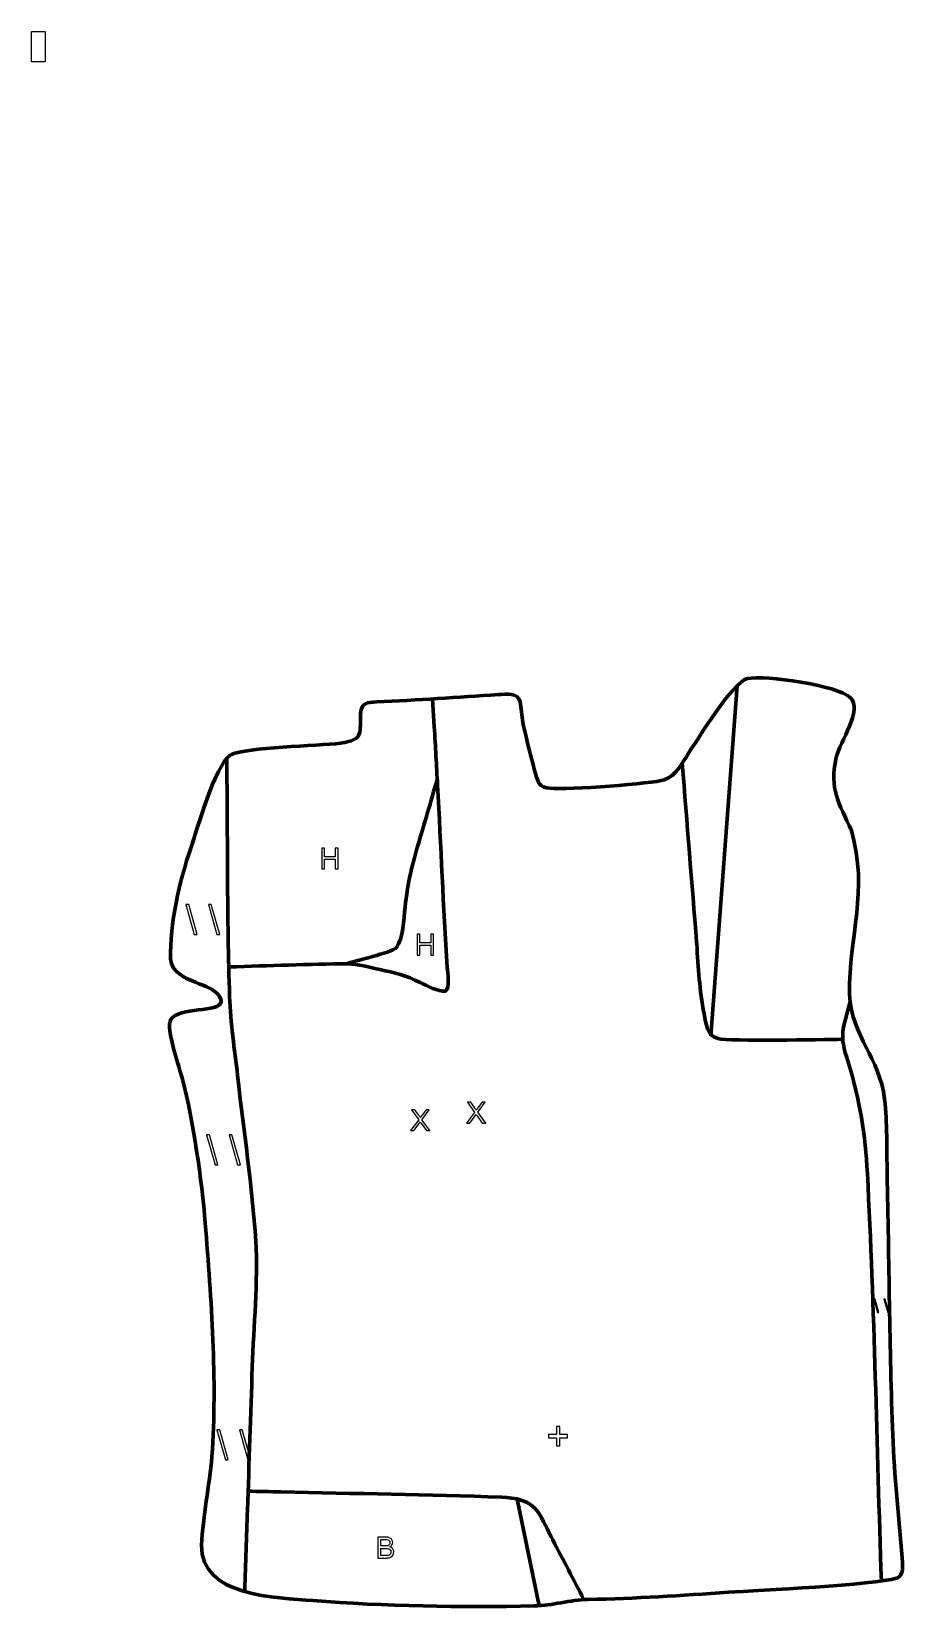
# Model space of a CAD drawing. Header units: millimetres. Extents: x -742 to 17, y 99 to 1470.
import ezdxf

# ---------------------------------------------------------------- set-up
doc = ezdxf.new("R2010")
doc.units = ezdxf.units.MM
doc.header["$MEASUREMENT"] = 0
doc.header["$XCLIPFRAME"] = 0
for name, color, linetype in [('layer 1', 7, 'Continuous'), ('layer 2', 7, 'Continuous'), ('layer 3', 7, 'Continuous')]:
    doc.layers.add(name, color=color, linetype=linetype)
picture_1 = doc.add_image_def('image1.jpg', size_in_pixel=(45719, 101599))

msp = doc.modelspace()

# ---------------------------------------------------------------- linework, layer by layer
at = {"layer": 'layer 2', "color": 142, "lineweight": 158}
for points in [[(-150.4343, 596.4791), (-150.4343, 596.4791), (-127.5657, 901.1853), (-127.5657, 901.1853)], [(-318.9172, 193.5826), (-318.9172, 193.5826), (-299.8389, 100.7254), (-299.8389, 100.7254)]]:
    msp.add_open_spline(points, degree=3, dxfattribs=at)
for points, knots in [([(-569.5693, 656.5494), (-535.1464, 657.5769), (-500.3616, 659.0671), (-465.9523, 659.2464), (-465.9523, 659.2464), (-458.4113, 659.2857), (-446.5079, 655.8871), (-438.5971, 654.2461), (-438.5971, 654.2461), (-425.3485, 651.4978), (-415.7026, 649.013), (-403.3776, 643.1011), (-403.3776, 643.1011), (-397.7516, 640.2829), (-387.6348, 634.6552), (-381.3261, 635.6065), (-381.3261, 635.6065), (-377.2636, 637.5572), (-379.5029, 652.0581), (-379.7799, 656.1331), (-379.7799, 656.1331), (-383.3271, 708.9363), (-385.2672, 761.8165), (-388.2082, 814.6528), (-388.2082, 814.6528), (-389.1566, 831.6252), (-390.1109, 848.5972), (-391.0615, 865.5694), (-391.0615, 865.5694), (-391.0615, 865.5694), (-392.5744, 889.8298), (-392.5744, 889.8298)], [0, 0, 0, 0, 0.111111111, 0.111111111, 0.111111111, 0.111111111, 0.222222222, 0.222222222, 0.222222222, 0.222222222, 0.333333333, 0.333333333, 0.333333333, 0.333333333, 0.444444444, 0.444444444, 0.444444444, 0.444444444, 0.555555556, 0.555555556, 0.555555556, 0.555555556, 0.666666667, 0.666666667, 0.666666667, 0.666666667, 0.777777778, 0.777777778, 0.777777778, 0.777777778, 1, 1, 1, 1]), ([(-571.6953, 838.0425), (-570.9112, 769.1487), (-571.5133, 699.4217), (-569.2572, 630.6503), (-569.2572, 630.6503), (-568.5041, 607.6973), (-564.8673, 584.8672), (-562.2887, 562.0665), (-562.2887, 562.0665), (-556.9511, 514.5951), (-549.4884, 465.5239), (-546.5138, 418.0189), (-546.5138, 418.0189), (-544.2952, 382.5872), (-548.3666, 344.2053), (-549.5141, 308.4231), (-549.5141, 308.4231), (-550.8469, 266.8589), (-552.2666, 225.2974), (-553.6676, 183.7355), (-553.6676, 183.7355), (-554.4444, 160.6611), (-555.2211, 137.5866), (-555.9978, 114.5122), (-555.9978, 114.5122), (-555.9978, 114.5122), (-556.0485, 113.0073), (-556.0485, 113.0073)], [0, 0, 0, 0, 0.125, 0.125, 0.125, 0.125, 0.25, 0.25, 0.25, 0.25, 0.375, 0.375, 0.375, 0.375, 0.5, 0.5, 0.5, 0.5, 0.625, 0.625, 0.625, 0.625, 0.75, 0.75, 0.75, 0.75, 1, 1, 1, 1]), ([(-36.7195, 593.5782), (-53.7565, 593.4546), (-134.0674, 591.4941), (-144.4177, 594.3247), (-144.4177, 594.3247), (-154.2488, 597.0134), (-154.495, 606.8982), (-156.2573, 615.7518), (-156.2573, 615.7518), (-160.392, 636.5248), (-161.1636, 655.601), (-162.7415, 676.5456), (-162.7415, 676.5456), (-162.7415, 676.5456), (-162.8539, 678.0151), (-162.8539, 678.0151), (-162.8539, 678.0151), (-166.8984, 729.9566), (-171.19, 781.8787), (-175.3363, 833.8122)], [0, 0, 0, 0, 0.166666667, 0.166666667, 0.166666667, 0.166666667, 0.333333333, 0.333333333, 0.333333333, 0.333333333, 0.5, 0.5, 0.5, 0.5, 0.666666667, 0.666666667, 0.666666667, 0.666666667, 1, 1, 1, 1]), ([(-468.1813, 659.207), (-460.4713, 661.4152), (-428.6175, 669.2591), (-424.3986, 672.9306), (-424.3986, 672.9306), (-417.4239, 681.8456), (-417.9133, 697.343), (-416.5428, 708.5759), (-416.5428, 708.5759), (-414.0259, 729.2048), (-411.3354, 742.219), (-405.4154, 762.1862), (-405.4154, 762.1862), (-399.7176, 781.4041), (-394.1207, 800.6524), (-388.5254, 819.9004)], [0, 0, 0, 0, 0.2, 0.2, 0.2, 0.2, 0.4, 0.4, 0.4, 0.4, 0.6, 0.6, 0.6, 0.6, 1, 1, 1, 1]), ([(-2.0024, 122.2049), (-6.0119, 240.435), (-8.0158, 358.7264), (-14.191, 476.8766), (-14.191, 476.8766), (-15.956, 510.5323), (-20.6584, 540.7374), (-30.727, 572.9685), (-30.727, 572.9685), (-39.2855, 599.8753), (-35.4931, 600.213), (-29.1639, 626.8689)], [0, 0, 0, 0, 0.25, 0.25, 0.25, 0.25, 0.5, 0.5, 0.5, 0.5, 1, 1, 1, 1]), ([(-553.1064, 200.4066), (-543.6023, 200.1781), (-534.0981, 199.9496), (-524.594, 199.7211), (-524.594, 199.7211), (-460.6583, 198.1924), (-396.3204, 197.5279), (-332.4562, 195.2045), (-332.4562, 195.2045), (-321.0194, 194.7885), (-307.6878, 192.4316), (-300.8371, 182.2687), (-300.8371, 182.2687), (-296.6628, 176.0761), (-291.7706, 165.1564), (-288.0463, 158.054), (-288.0463, 158.054), (-278.9555, 140.7172), (-269.8713, 123.3783), (-260.873, 105.9931)], [0, 0, 0, 0, 0.166666667, 0.166666667, 0.166666667, 0.166666667, 0.333333333, 0.333333333, 0.333333333, 0.333333333, 0.5, 0.5, 0.5, 0.5, 0.666666667, 0.666666667, 0.666666667, 0.666666667, 1, 1, 1, 1])]:
    msp.add_open_spline(points, degree=3, knots=knots, dxfattribs=at)
at = {"layer": 'layer 2', "color": 142}
for points, knots in [([(-489.0571, 741.7784), (-489.0571, 741.7784), (-489.0571, 759.9648), (-489.0571, 759.9648), (-489.0571, 759.9648), (-489.0571, 759.9648), (-486.6441, 759.9648), (-486.6441, 759.9648), (-486.6441, 759.9648), (-486.6441, 759.9648), (-486.6441, 752.4718), (-486.6441, 752.4718), (-486.6441, 752.4718), (-486.6441, 752.4718), (-477.2461, 752.4718), (-477.2461, 752.4718), (-477.2461, 752.4718), (-477.2461, 752.4718), (-477.2461, 759.9648), (-477.2461, 759.9648), (-477.2461, 759.9648), (-477.2461, 759.9648), (-474.8331, 759.9648), (-474.8331, 759.9648), (-474.8331, 759.9648), (-474.8331, 759.9648), (-474.8331, 741.7784), (-474.8331, 741.7784), (-474.8331, 741.7784), (-474.8331, 741.7784), (-477.2461, 741.7784), (-477.2461, 741.7784), (-477.2461, 741.7784), (-477.2461, 741.7784), (-477.2461, 750.3382), (-477.2461, 750.3382), (-477.2461, 750.3382), (-477.2461, 750.3382), (-486.6441, 750.3382), (-486.6441, 750.3382), (-486.6441, 750.3382), (-486.6441, 750.3382), (-486.6441, 741.7784), (-486.6441, 741.7784), (-486.6441, 741.7784), (-486.6441, 741.7784), (-489.0571, 741.7784), (-489.0571, 741.7784)], [0, 0, 0, 0, 0.076923077, 0.076923077, 0.076923077, 0.076923077, 0.153846154, 0.153846154, 0.153846154, 0.153846154, 0.230769231, 0.230769231, 0.230769231, 0.230769231, 0.307692308, 0.307692308, 0.307692308, 0.307692308, 0.384615385, 0.384615385, 0.384615385, 0.384615385, 0.461538462, 0.461538462, 0.461538462, 0.461538462, 0.538461538, 0.538461538, 0.538461538, 0.538461538, 0.615384615, 0.615384615, 0.615384615, 0.615384615, 0.692307692, 0.692307692, 0.692307692, 0.692307692, 0.769230769, 0.769230769, 0.769230769, 0.769230769, 0.846153846, 0.846153846, 0.846153846, 0.846153846, 1, 1, 1, 1]), ([(-599.93, 684.9018), (-599.93, 684.9018), (-607.2325, 711.0073), (-607.2325, 711.0073), (-607.2325, 711.0073), (-607.2325, 711.0073), (-604.7513, 711.0073), (-604.7513, 711.0073), (-604.7513, 711.0073), (-604.7513, 711.0073), (-597.4488, 684.9018), (-597.4488, 684.9018), (-597.4488, 684.9018), (-597.4488, 684.9018), (-599.93, 684.9018), (-599.93, 684.9018)], [0, 0, 0, 0, 0.2, 0.2, 0.2, 0.2, 0.4, 0.4, 0.4, 0.4, 0.6, 0.6, 0.6, 0.6, 1, 1, 1, 1]), ([(-580.3274, 684.9018), (-580.3274, 684.9018), (-587.6299, 711.0073), (-587.6299, 711.0073), (-587.6299, 711.0073), (-587.6299, 711.0073), (-585.1487, 711.0073), (-585.1487, 711.0073), (-585.1487, 711.0073), (-585.1487, 711.0073), (-577.8462, 684.9018), (-577.8462, 684.9018), (-577.8462, 684.9018), (-577.8462, 684.9018), (-580.3274, 684.9018), (-580.3274, 684.9018)], [0, 0, 0, 0, 0.2, 0.2, 0.2, 0.2, 0.4, 0.4, 0.4, 0.4, 0.6, 0.6, 0.6, 0.6, 1, 1, 1, 1]), ([(-405.9777, 666.9012), (-405.9777, 666.9012), (-405.9777, 685.0876), (-405.9777, 685.0876), (-405.9777, 685.0876), (-405.9777, 685.0876), (-403.5647, 685.0876), (-403.5647, 685.0876), (-403.5647, 685.0876), (-403.5647, 685.0876), (-403.5647, 677.5946), (-403.5647, 677.5946), (-403.5647, 677.5946), (-403.5647, 677.5946), (-394.1667, 677.5946), (-394.1667, 677.5946), (-394.1667, 677.5946), (-394.1667, 677.5946), (-394.1667, 685.0876), (-394.1667, 685.0876), (-394.1667, 685.0876), (-394.1667, 685.0876), (-391.7537, 685.0876), (-391.7537, 685.0876), (-391.7537, 685.0876), (-391.7537, 685.0876), (-391.7537, 666.9012), (-391.7537, 666.9012), (-391.7537, 666.9012), (-391.7537, 666.9012), (-394.1667, 666.9012), (-394.1667, 666.9012), (-394.1667, 666.9012), (-394.1667, 666.9012), (-394.1667, 675.461), (-394.1667, 675.461), (-394.1667, 675.461), (-394.1667, 675.461), (-403.5647, 675.461), (-403.5647, 675.461), (-403.5647, 675.461), (-403.5647, 675.461), (-403.5647, 666.9012), (-403.5647, 666.9012), (-403.5647, 666.9012), (-403.5647, 666.9012), (-405.9777, 666.9012), (-405.9777, 666.9012)], [0, 0, 0, 0, 0.076923077, 0.076923077, 0.076923077, 0.076923077, 0.153846154, 0.153846154, 0.153846154, 0.153846154, 0.230769231, 0.230769231, 0.230769231, 0.230769231, 0.307692308, 0.307692308, 0.307692308, 0.307692308, 0.384615385, 0.384615385, 0.384615385, 0.384615385, 0.461538462, 0.461538462, 0.461538462, 0.461538462, 0.538461538, 0.538461538, 0.538461538, 0.538461538, 0.615384615, 0.615384615, 0.615384615, 0.615384615, 0.692307692, 0.692307692, 0.692307692, 0.692307692, 0.769230769, 0.769230769, 0.769230769, 0.769230769, 0.846153846, 0.846153846, 0.846153846, 0.846153846, 1, 1, 1, 1]), ([(-363.0088, 520.5857), (-363.0088, 520.5857), (-355.9815, 530.0218), (-355.9815, 530.0218), (-355.9815, 530.0218), (-355.9815, 530.0218), (-362.1706, 538.7721), (-362.1706, 538.7721), (-362.1706, 538.7721), (-362.1706, 538.7721), (-359.3047, 538.7721), (-359.3047, 538.7721), (-359.3047, 538.7721), (-359.3047, 538.7721), (-355.99, 534.1197), (-355.99, 534.1197), (-355.99, 534.1197), (-355.2999, 533.1545), (-354.8216, 532.4179), (-354.5464, 531.9056), (-354.5464, 531.9056), (-354.1358, 532.5406), (-353.6532, 533.218), (-353.0986, 533.9334), (-353.0986, 533.9334), (-353.0986, 533.9334), (-349.4664, 538.7721), (-349.4664, 538.7721), (-349.4664, 538.7721), (-349.4664, 538.7721), (-346.829, 538.7721), (-346.829, 538.7721), (-346.829, 538.7721), (-346.829, 538.7721), (-353.1452, 530.1276), (-353.1452, 530.1276), (-353.1452, 530.1276), (-353.1452, 530.1276), (-346.3464, 520.5857), (-346.3464, 520.5857), (-346.3464, 520.5857), (-346.3464, 520.5857), (-349.3013, 520.5857), (-349.3013, 520.5857), (-349.3013, 520.5857), (-349.3013, 520.5857), (-353.8902, 527.0712), (-353.8902, 527.0712), (-353.8902, 527.0712), (-354.1527, 527.4395), (-354.4025, 527.8078), (-354.6353, 528.1718), (-354.6353, 528.1718), (-355.0417, 527.5622), (-355.3296, 527.1347), (-355.5074, 526.8934), (-355.5074, 526.8934), (-355.5074, 526.8934), (-360.1175, 520.5857), (-360.1175, 520.5857), (-360.1175, 520.5857), (-360.1175, 520.5857), (-363.0088, 520.5857), (-363.0088, 520.5857)], [0, 0, 0, 0, 0.058823529, 0.058823529, 0.058823529, 0.058823529, 0.117647059, 0.117647059, 0.117647059, 0.117647059, 0.176470588, 0.176470588, 0.176470588, 0.176470588, 0.235294118, 0.235294118, 0.235294118, 0.235294118, 0.294117647, 0.294117647, 0.294117647, 0.294117647, 0.352941176, 0.352941176, 0.352941176, 0.352941176, 0.411764706, 0.411764706, 0.411764706, 0.411764706, 0.470588235, 0.470588235, 0.470588235, 0.470588235, 0.529411765, 0.529411765, 0.529411765, 0.529411765, 0.588235294, 0.588235294, 0.588235294, 0.588235294, 0.647058824, 0.647058824, 0.647058824, 0.647058824, 0.705882353, 0.705882353, 0.705882353, 0.705882353, 0.764705882, 0.764705882, 0.764705882, 0.764705882, 0.823529412, 0.823529412, 0.823529412, 0.823529412, 0.882352941, 0.882352941, 0.882352941, 0.882352941, 1, 1, 1, 1]), ([(-411.6924, 514.1036), (-411.6924, 514.1036), (-404.6651, 523.5397), (-404.6651, 523.5397), (-404.6651, 523.5397), (-404.6651, 523.5397), (-410.8542, 532.29), (-410.8542, 532.29), (-410.8542, 532.29), (-410.8542, 532.29), (-407.9883, 532.29), (-407.9883, 532.29), (-407.9883, 532.29), (-407.9883, 532.29), (-404.6736, 527.6376), (-404.6736, 527.6376), (-404.6736, 527.6376), (-403.9835, 526.6724), (-403.5052, 525.9358), (-403.23, 525.4235), (-403.23, 525.4235), (-402.8194, 526.0585), (-402.3368, 526.7359), (-401.7822, 527.4513), (-401.7822, 527.4513), (-401.7822, 527.4513), (-398.15, 532.29), (-398.15, 532.29), (-398.15, 532.29), (-398.15, 532.29), (-395.5126, 532.29), (-395.5126, 532.29), (-395.5126, 532.29), (-395.5126, 532.29), (-401.8288, 523.6455), (-401.8288, 523.6455), (-401.8288, 523.6455), (-401.8288, 523.6455), (-395.03, 514.1036), (-395.03, 514.1036), (-395.03, 514.1036), (-395.03, 514.1036), (-397.9849, 514.1036), (-397.9849, 514.1036), (-397.9849, 514.1036), (-397.9849, 514.1036), (-402.5738, 520.5891), (-402.5738, 520.5891), (-402.5738, 520.5891), (-402.8363, 520.9574), (-403.0861, 521.3257), (-403.3189, 521.6897), (-403.3189, 521.6897), (-403.7253, 521.0801), (-404.0132, 520.6526), (-404.191, 520.4113), (-404.191, 520.4113), (-404.191, 520.4113), (-408.8011, 514.1036), (-408.8011, 514.1036), (-408.8011, 514.1036), (-408.8011, 514.1036), (-411.6924, 514.1036), (-411.6924, 514.1036)], [0, 0, 0, 0, 0.058823529, 0.058823529, 0.058823529, 0.058823529, 0.117647059, 0.117647059, 0.117647059, 0.117647059, 0.176470588, 0.176470588, 0.176470588, 0.176470588, 0.235294118, 0.235294118, 0.235294118, 0.235294118, 0.294117647, 0.294117647, 0.294117647, 0.294117647, 0.352941176, 0.352941176, 0.352941176, 0.352941176, 0.411764706, 0.411764706, 0.411764706, 0.411764706, 0.470588235, 0.470588235, 0.470588235, 0.470588235, 0.529411765, 0.529411765, 0.529411765, 0.529411765, 0.588235294, 0.588235294, 0.588235294, 0.588235294, 0.647058824, 0.647058824, 0.647058824, 0.647058824, 0.705882353, 0.705882353, 0.705882353, 0.705882353, 0.764705882, 0.764705882, 0.764705882, 0.764705882, 0.823529412, 0.823529412, 0.823529412, 0.823529412, 0.882352941, 0.882352941, 0.882352941, 0.882352941, 1, 1, 1, 1]), ([(-581.9382, 484.3474), (-581.9382, 484.3474), (-589.2407, 510.4529), (-589.2407, 510.4529), (-589.2407, 510.4529), (-589.2407, 510.4529), (-586.7595, 510.4529), (-586.7595, 510.4529), (-586.7595, 510.4529), (-586.7595, 510.4529), (-579.457, 484.3474), (-579.457, 484.3474), (-579.457, 484.3474), (-579.457, 484.3474), (-581.9382, 484.3474), (-581.9382, 484.3474)], [0, 0, 0, 0, 0.2, 0.2, 0.2, 0.2, 0.4, 0.4, 0.4, 0.4, 0.6, 0.6, 0.6, 0.6, 1, 1, 1, 1]), ([(-562.3356, 484.3474), (-562.3356, 484.3474), (-569.6381, 510.4529), (-569.6381, 510.4529), (-569.6381, 510.4529), (-569.6381, 510.4529), (-567.1569, 510.4529), (-567.1569, 510.4529), (-567.1569, 510.4529), (-567.1569, 510.4529), (-559.8544, 484.3474), (-559.8544, 484.3474), (-559.8544, 484.3474), (-559.8544, 484.3474), (-562.3356, 484.3474), (-562.3356, 484.3474)], [0, 0, 0, 0, 0.2, 0.2, 0.2, 0.2, 0.4, 0.4, 0.4, 0.4, 0.6, 0.6, 0.6, 0.6, 1, 1, 1, 1]), ([(-5.3133, 355.7967), (-5.3133, 355.7967), (-8.5985, 367.5408), (-8.5985, 367.5408), (-8.5985, 367.5408), (-8.5985, 367.5408), (-7.4823, 367.5408), (-7.4823, 367.5408), (-7.4823, 367.5408), (-7.4823, 367.5408), (-4.1971, 355.7967), (-4.1971, 355.7967), (-4.1971, 355.7967), (-4.1971, 355.7967), (-5.3133, 355.7967), (-5.3133, 355.7967)], [0, 0, 0, 0, 0.2, 0.2, 0.2, 0.2, 0.4, 0.4, 0.4, 0.4, 0.6, 0.6, 0.6, 0.6, 1, 1, 1, 1]), ([(3.5053, 355.7967), (3.5053, 355.7967), (0.2201, 367.5408), (0.2201, 367.5408), (0.2201, 367.5408), (0.2201, 367.5408), (1.3363, 367.5408), (1.3363, 367.5408), (1.3363, 367.5408), (1.3363, 367.5408), (4.6215, 355.7967), (4.6215, 355.7967), (4.6215, 355.7967), (4.6215, 355.7967), (3.5053, 355.7967), (3.5053, 355.7967)], [0, 0, 0, 0, 0.2, 0.2, 0.2, 0.2, 0.4, 0.4, 0.4, 0.4, 0.6, 0.6, 0.6, 0.6, 1, 1, 1, 1]), ([(-572.942, 227.7014), (-572.942, 227.7014), (-580.2445, 253.8069), (-580.2445, 253.8069), (-580.2445, 253.8069), (-580.2445, 253.8069), (-577.7633, 253.8069), (-577.7633, 253.8069), (-577.7633, 253.8069), (-577.7633, 253.8069), (-570.4608, 227.7014), (-570.4608, 227.7014), (-570.4608, 227.7014), (-570.4608, 227.7014), (-572.942, 227.7014), (-572.942, 227.7014)], [0, 0, 0, 0, 0.2, 0.2, 0.2, 0.2, 0.4, 0.4, 0.4, 0.4, 0.6, 0.6, 0.6, 0.6, 1, 1, 1, 1]), ([(-553.3394, 227.7014), (-553.3394, 227.7014), (-560.6419, 253.8069), (-560.6419, 253.8069), (-560.6419, 253.8069), (-560.6419, 253.8069), (-558.1607, 253.8069), (-558.1607, 253.8069), (-558.1607, 253.8069), (-558.1607, 253.8069), (-550.8582, 227.7014), (-550.8582, 227.7014), (-550.8582, 227.7014), (-550.8582, 227.7014), (-553.3394, 227.7014), (-553.3394, 227.7014)], [0, 0, 0, 0, 0.2, 0.2, 0.2, 0.2, 0.4, 0.4, 0.4, 0.4, 0.6, 0.6, 0.6, 0.6, 1, 1, 1, 1]), ([(-284.8315, 239.9508), (-284.8315, 239.9508), (-284.8315, 246.8653), (-284.8315, 246.8653), (-284.8315, 246.8653), (-284.8315, 246.8653), (-291.7106, 246.8653), (-291.7106, 246.8653), (-291.7106, 246.8653), (-291.7106, 246.8653), (-291.7106, 249.7581), (-291.7106, 249.7581), (-291.7106, 249.7581), (-291.7106, 249.7581), (-284.8315, 249.7581), (-284.8315, 249.7581), (-284.8315, 249.7581), (-284.8315, 249.7581), (-284.8315, 256.6372), (-284.8315, 256.6372), (-284.8315, 256.6372), (-284.8315, 256.6372), (-281.9034, 256.6372), (-281.9034, 256.6372), (-281.9034, 256.6372), (-281.9034, 256.6372), (-281.9034, 249.7581), (-281.9034, 249.7581), (-281.9034, 249.7581), (-281.9034, 249.7581), (-275.0242, 249.7581), (-275.0242, 249.7581), (-275.0242, 249.7581), (-275.0242, 249.7581), (-275.0242, 246.8653), (-275.0242, 246.8653), (-275.0242, 246.8653), (-275.0242, 246.8653), (-281.9034, 246.8653), (-281.9034, 246.8653), (-281.9034, 246.8653), (-281.9034, 246.8653), (-281.9034, 239.9508), (-281.9034, 239.9508), (-281.9034, 239.9508), (-281.9034, 239.9508), (-284.8315, 239.9508), (-284.8315, 239.9508)], [0, 0, 0, 0, 0.076923077, 0.076923077, 0.076923077, 0.076923077, 0.153846154, 0.153846154, 0.153846154, 0.153846154, 0.230769231, 0.230769231, 0.230769231, 0.230769231, 0.307692308, 0.307692308, 0.307692308, 0.307692308, 0.384615385, 0.384615385, 0.384615385, 0.384615385, 0.461538462, 0.461538462, 0.461538462, 0.461538462, 0.538461538, 0.538461538, 0.538461538, 0.538461538, 0.615384615, 0.615384615, 0.615384615, 0.615384615, 0.692307692, 0.692307692, 0.692307692, 0.692307692, 0.769230769, 0.769230769, 0.769230769, 0.769230769, 0.846153846, 0.846153846, 0.846153846, 0.846153846, 1, 1, 1, 1]), ([(-440.1324, 142.232), (-440.1324, 142.232), (-440.1324, 160.4184), (-440.1324, 160.4184), (-440.1324, 160.4184), (-440.1324, 160.4184), (-433.3083, 160.4184), (-433.3083, 160.4184), (-433.3083, 160.4184), (-431.9197, 160.4184), (-430.8064, 160.2364), (-429.9639, 159.8681), (-429.9639, 159.8681), (-429.1257, 159.4998), (-428.4696, 158.9325), (-427.9954, 158.1663), (-427.9954, 158.1663), (-427.5171, 157.4043), (-427.28, 156.6042), (-427.28, 155.766), (-427.28, 155.766), (-427.28, 154.9913), (-427.4917, 154.2589), (-427.9108, 153.5731), (-427.9108, 153.5731), (-428.3299, 152.8873), (-428.9649, 152.3327), (-429.8158, 151.9094), (-429.8158, 151.9094), (-428.7151, 151.5877), (-427.8684, 151.0373), (-427.28, 150.2584), (-427.28, 150.2584), (-426.6873, 149.4837), (-426.391, 148.5651), (-426.391, 147.5067), (-426.391, 147.5067), (-426.391, 146.6516), (-426.573, 145.86), (-426.9329, 145.1276), (-426.9329, 145.1276), (-427.2927, 144.3952), (-427.7372, 143.8322), (-428.2664, 143.4343), (-428.2664, 143.4343), (-428.7955, 143.0406), (-429.4602, 142.74), (-430.256, 142.5368), (-430.256, 142.5368), (-431.0561, 142.3336), (-432.034, 142.232), (-433.194, 142.232), (-433.194, 142.232), (-433.194, 142.232), (-440.1324, 142.232), (-440.1324, 142.232)], [0, 0, 0, 0, 0.066666667, 0.066666667, 0.066666667, 0.066666667, 0.133333333, 0.133333333, 0.133333333, 0.133333333, 0.2, 0.2, 0.2, 0.2, 0.266666667, 0.266666667, 0.266666667, 0.266666667, 0.333333333, 0.333333333, 0.333333333, 0.333333333, 0.4, 0.4, 0.4, 0.4, 0.466666667, 0.466666667, 0.466666667, 0.466666667, 0.533333333, 0.533333333, 0.533333333, 0.533333333, 0.6, 0.6, 0.6, 0.6, 0.666666667, 0.666666667, 0.666666667, 0.666666667, 0.733333333, 0.733333333, 0.733333333, 0.733333333, 0.8, 0.8, 0.8, 0.8, 0.866666667, 0.866666667, 0.866666667, 0.866666667, 1, 1, 1, 1]), ([(-437.7194, 152.773), (-437.7194, 152.773), (-433.7866, 152.773), (-433.7866, 152.773), (-433.7866, 152.773), (-432.7198, 152.773), (-431.9536, 152.845), (-431.4922, 152.9847), (-431.4922, 152.9847), (-430.8783, 153.1667), (-430.4169, 153.4715), (-430.1079, 153.8948), (-430.1079, 153.8948), (-429.7988, 154.3182), (-429.6422, 154.8473), (-429.6422, 155.4866), (-429.6422, 155.4866), (-429.6422, 156.0919), (-429.7861, 156.6253), (-430.0782, 157.0825), (-430.0782, 157.0825), (-430.3661, 157.544), (-430.781, 157.8615), (-431.3186, 158.0308), (-431.3186, 158.0308), (-431.8562, 158.2001), (-432.7791, 158.2848), (-434.083, 158.2848), (-434.083, 158.2848), (-434.083, 158.2848), (-437.7194, 158.2848), (-437.7194, 158.2848), (-437.7194, 158.2848), (-437.7194, 158.2848), (-437.7194, 152.773), (-437.7194, 152.773)], [0, 0, 0, 0, 0.1, 0.1, 0.1, 0.1, 0.2, 0.2, 0.2, 0.2, 0.3, 0.3, 0.3, 0.3, 0.4, 0.4, 0.4, 0.4, 0.5, 0.5, 0.5, 0.5, 0.6, 0.6, 0.6, 0.6, 0.7, 0.7, 0.7, 0.7, 0.8, 0.8, 0.8, 0.8, 1, 1, 1, 1]), ([(-437.7194, 144.3656), (-437.7194, 144.3656), (-433.1897, 144.3656), (-433.1897, 144.3656), (-433.1897, 144.3656), (-432.4108, 144.3656), (-431.8647, 144.3952), (-431.5472, 144.4545), (-431.5472, 144.4545), (-430.9969, 144.5519), (-430.5312, 144.717), (-430.1587, 144.9498), (-430.1587, 144.9498), (-429.7861, 145.1826), (-429.4813, 145.5213), (-429.24, 145.9658), (-429.24, 145.9658), (-428.9987, 146.4103), (-428.8802, 146.9225), (-428.8802, 147.5025), (-428.8802, 147.5025), (-428.8802, 148.1841), (-429.0538, 148.7725), (-429.4051, 149.2763), (-429.4051, 149.2763), (-429.7523, 149.78), (-430.2349, 150.1314), (-430.8529, 150.3346), (-430.8529, 150.3346), (-431.4668, 150.5378), (-432.3558, 150.6394), (-433.5115, 150.6394), (-433.5115, 150.6394), (-433.5115, 150.6394), (-437.7194, 150.6394), (-437.7194, 150.6394), (-437.7194, 150.6394), (-437.7194, 150.6394), (-437.7194, 144.3656), (-437.7194, 144.3656)], [0, 0, 0, 0, 0.090909091, 0.090909091, 0.090909091, 0.090909091, 0.181818182, 0.181818182, 0.181818182, 0.181818182, 0.272727273, 0.272727273, 0.272727273, 0.272727273, 0.363636364, 0.363636364, 0.363636364, 0.363636364, 0.454545455, 0.454545455, 0.454545455, 0.454545455, 0.545454545, 0.545454545, 0.545454545, 0.545454545, 0.636363636, 0.636363636, 0.636363636, 0.636363636, 0.727272727, 0.727272727, 0.727272727, 0.727272727, 0.818181818, 0.818181818, 0.818181818, 0.818181818, 1, 1, 1, 1])]:
    msp.add_open_spline(points, degree=3, knots=knots, dxfattribs=at)
at = {"layer": 'layer 3', "color": 242, "lineweight": 158}
msp.add_open_spline([(-567.7008, 841.4167), (-554.7804, 847.4373), (-492.8355, 849.1336), (-472.8243, 851.2029), (-472.8243, 851.2029), (-451.1284, 854.4236), (-456.4944, 860.9393), (-455.1849, 877.1181), (-455.1849, 877.1181), (-454.4218, 886.5451), (-449.6663, 886.7043), (-441.233, 887.1005), (-441.233, 887.1005), (-405.8099, 888.7993), (-370.6412, 891.2573), (-335.2704, 893.5479), (-335.2704, 893.5479), (-328.2721, 894.0012), (-318.4832, 895.5054), (-316.456, 887.1564), (-316.456, 887.1564), (-315.2826, 882.3238), (-315.0244, 874.885), (-314.0391, 869.3836), (-314.0391, 869.3836), (-312.4635, 861.4301), (-302.7821, 820.1026), (-299.6551, 815.9148), (-299.6551, 815.9148), (-297.8275, 813.4672), (-294.4873, 812.3932), (-290.6802, 812.0118), (-290.6802, 812.0118), (-274.7197, 810.413), (-200.4905, 816.0838), (-191.109, 819.3751), (-191.109, 819.3751), (-180.5124, 823.0926), (-176.0119, 833.2238), (-170.1452, 841.9663), (-170.1452, 841.9663), (-161.58, 854.8819), (-131.6108, 903.8975), (-118.8323, 907.4086), (-118.8323, 907.4086), (-102.9188, 910.6991), (-40.3009, 901.7247), (-28.8293, 890.6892), (-28.8293, 890.6892), (-18.1179, 880.385), (-37.9171, 852.6675), (-41.3927, 838.8155), (-41.3927, 838.8155), (-47.3737, 810.7574), (-39.1216, 799.4839), (-28.1259, 775.2277), (-28.1259, 775.2277), (-12.9449, 722.5263), (-30.3498, 683.8981), (-29.71, 632.8788), (-29.71, 632.8788), (-27.3807, 593.9585), (-3.7341, 579.0551), (0.7878, 541.3669), (0.7878, 541.3669), (3.201, 521.2538), (2.5707, 497.6712), (3.0199, 477.1149), (3.0199, 477.1149), (4.6627, 401.2324), (5.0357, 324.863), (7.8378, 249.0702), (7.8378, 249.0702), (9.4272, 213.2728), (12.9319, 178.0566), (16.1393, 142.409), (16.1393, 142.409), (17.235, 130.2305), (15.7709, 126.1293), (11.0926, 124.6815), (11.0926, 124.6815), (-7.6065, 118.8942), (-109.3988, 114.1014), (-135.1028, 112.4083), (-135.1028, 112.4083), (-176.0253, 109.6994), (-216.043, 107.004), (-257.0972, 106.1503), (-257.0972, 106.1503), (-273.5846, 105.8074), (-287.6023, 100.8767), (-304.296, 100.5252), (-304.296, 100.5252), (-367.271, 99.1993), (-435.2284, 100.298), (-496.6995, 105.219), (-496.6995, 105.219), (-528.2888, 107.7478), (-594.3407, 108.3644), (-593.6179, 153.3793), (-593.6179, 153.3793), (-592.4994, 178.8702), (-586.8582, 204.7289), (-584.6749, 230.5467), (-584.6749, 230.5467), (-579.7815, 297.5611), (-585.2406, 366.7042), (-590.3939, 433.641), (-590.3939, 433.641), (-593.5795, 471.3198), (-600.6491, 522.0586), (-610.1121, 558.7896), (-610.1121, 558.7896), (-612.9318, 568.2946), (-625.0143, 603.2121), (-620.4314, 610.7262), (-620.4314, 610.7262), (-613.4579, 622.16), (-577.7143, 616.429), (-576.6004, 626.3778), (-576.6004, 626.3778), (-576.6004, 626.3778), (-576.5865, 627.3698), (-576.5865, 627.3698), (-576.5865, 627.3698), (-577.995, 636.3429), (-591.6891, 640.1763), (-598.9278, 643.1616), (-598.9278, 643.1616), (-607.894, 646.8593), (-620.2097, 652.3871), (-620.5281, 663.6269), (-620.5281, 663.6269), (-621.3726, 693.4396), (-612.7468, 731.8009), (-603.0442, 760.0126), (-603.0442, 760.0126), (-597.2094, 776.8273), (-582.2148, 831.3348), (-568.7612, 840.7573), (-568.7612, 840.7573), (-568.7612, 840.7573), (-567.7008, 841.4167), (-567.7008, 841.4167)], degree=3, knots=[0, 0, 0, 0, 0.027027027, 0.027027027, 0.027027027, 0.027027027, 0.054054054, 0.054054054, 0.054054054, 0.054054054, 0.081081081, 0.081081081, 0.081081081, 0.081081081, 0.108108108, 0.108108108, 0.108108108, 0.108108108, 0.135135135, 0.135135135, 0.135135135, 0.135135135, 0.162162162, 0.162162162, 0.162162162, 0.162162162, 0.189189189, 0.189189189, 0.189189189, 0.189189189, 0.216216216, 0.216216216, 0.216216216, 0.216216216, 0.243243243, 0.243243243, 0.243243243, 0.243243243, 0.27027027, 0.27027027, 0.27027027, 0.27027027, 0.297297297, 0.297297297, 0.297297297, 0.297297297, 0.324324324, 0.324324324, 0.324324324, 0.324324324, 0.351351351, 0.351351351, 0.351351351, 0.351351351, 0.378378378, 0.378378378, 0.378378378, 0.378378378, 0.405405405, 0.405405405, 0.405405405, 0.405405405, 0.432432432, 0.432432432, 0.432432432, 0.432432432, 0.459459459, 0.459459459, 0.459459459, 0.459459459, 0.486486486, 0.486486486, 0.486486486, 0.486486486, 0.513513514, 0.513513514, 0.513513514, 0.513513514, 0.540540541, 0.540540541, 0.540540541, 0.540540541, 0.567567568, 0.567567568, 0.567567568, 0.567567568, 0.594594595, 0.594594595, 0.594594595, 0.594594595, 0.621621622, 0.621621622, 0.621621622, 0.621621622, 0.648648649, 0.648648649, 0.648648649, 0.648648649, 0.675675676, 0.675675676, 0.675675676, 0.675675676, 0.702702703, 0.702702703, 0.702702703, 0.702702703, 0.72972973, 0.72972973, 0.72972973, 0.72972973, 0.756756757, 0.756756757, 0.756756757, 0.756756757, 0.783783784, 0.783783784, 0.783783784, 0.783783784, 0.810810811, 0.810810811, 0.810810811, 0.810810811, 0.837837838, 0.837837838, 0.837837838, 0.837837838, 0.864864865, 0.864864865, 0.864864865, 0.864864865, 0.891891892, 0.891891892, 0.891891892, 0.891891892, 0.918918919, 0.918918919, 0.918918919, 0.918918919, 0.945945946, 0.945945946, 0.945945946, 0.945945946, 1, 1, 1, 1], dxfattribs=at)

# ---------------------------------------------------------------- pictures from other files: only their frames are drawn
at = {"layer": 'layer 1', "color": 0}
image = msp.add_image(picture_1, insert=(-727.9629, -445.956), size_in_units=(858.6288, 1908.0869), dxfattribs=at)
image.set_boundary_path([(-727.963, -445.956), (-92.963, 965.155)])
image.dxf.flags = 3

doc.saveas('drawing.dxf')
